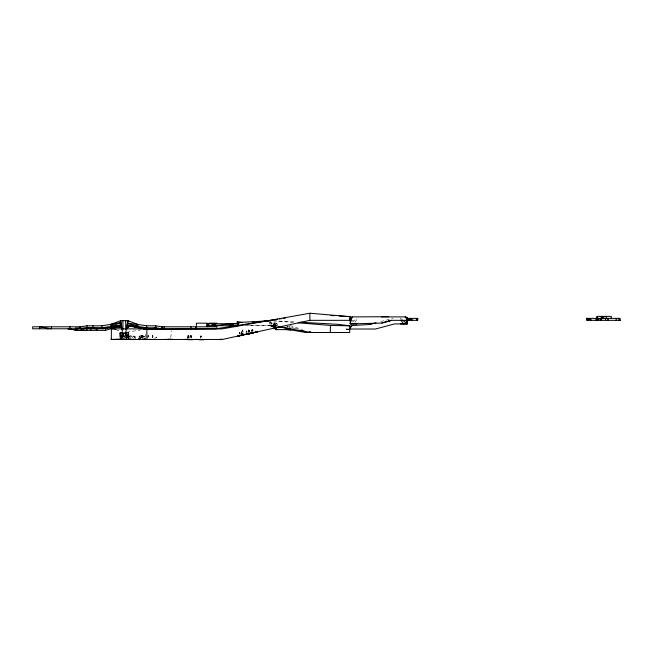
<?xml version="1.0" encoding="UTF-8"?>
<svg xmlns="http://www.w3.org/2000/svg" width="653" height="653" viewBox="0 0 653 653"><rect width="100%" height="100%" fill="white"/><g stroke="black" fill="none" stroke-linecap="round" stroke-linejoin="round"><path stroke-width="0.49" stroke-dasharray="3.27 2.45" d="M120.168 339.478L119.907 332.459L128.902 332.459L128.804 337.479M123.531 333.659L122.919 334.279L123.107 335.887M119.907 333.479L120.364 332.279L122.609 334.099L122.609 336.662L126.013 335.985L122.609 335.977L126.013 335.887L125.082 333.659M248.54 331.316L248.548 329.863L248.018 331.536M127.49 337.625L127.506 335.454L129.457 339.389M145.235 337.593L145.293 333.822M120.225 337.707L120.364 332.279L120.201 338.605L128.355 335.887L128.347 332.279L128.837 336.752L128.51 337.56L126.658 337.985M191.451 337.936L191.574 335.756L192.039 337.936L191.574 335.756L191.092 337.936M241.243 333.952L241.414 331.773L241.969 333.952M141.758 337.625L141.938 335.454L142.607 337.625L144.754 339.389M190.162 337.715L190.333 335.536L191.002 337.715M200.838 338.017L201.01 335.838L201.687 338.017M246.548 332.418L246.671 330.965L247.112 332.418M249.062 331.626L249.177 330.173L249.626 331.626M242.557 333.356L242.426 335.005L241.945 332.736L242.508 329.936L243.528 332.916L242.908 333.063L242.508 329.936L242.557 333.356L241.945 332.736L241.128 334.091M141.203 337.625L141.415 335.454L142.085 337.625L143.603 339.389M147.945 337.625L148.158 335.454L150.345 339.389M187.868 337.74L188.088 335.56L188.75 337.74M239.365 333.659L239.512 332.206L239.953 333.659M274.138 326.32L274.774 322.566L276.603 328.565M152.459 337.887L152.737 335.454L153.243 337.625L154.688 339.389M170.751 337.593L171.633 330.998M188.317 337.789L188.627 335.609L189.435 337.789L188.04 337.789L188.627 335.609L189.06 337.789M126.307 330.124L125.703 333.912L126.878 335.887L128.372 332.459L122.609 334.099L128.47 332.459L126.878 339.478L126.013 334.099L125.392 333.667L126.013 334.099L126.013 336.662L122.609 336.662M125.523 335.887L126.617 330.214M274.007 326.304L274.774 322.566M141.897 335.267L144.811 336.589L138.836 336.319L138.232 339.544L139.669 336.654L144.811 336.589L145.178 339.478L141.897 335.267L138.836 336.319L140.191 339.478M147.684 337.625L148.158 335.454L148.411 337.544M187.607 337.74L188.088 335.56L188.342 337.74M239.031 334.385L239.512 332.206L239.684 333.659M120.364 332.279L119.981 337.56L128.355 335.887L128.853 336.752L128.51 337.56L128.347 332.279L128.837 336.752M122.176 337.683L122.609 335.887L120.364 332.459L123.229 333.667L122.282 330.132M126.943 337.625L127.506 335.454L127.67 337.65L128.249 337.462M152.173 337.625L152.737 335.454L153.071 337.625M252.058 331.479L252.621 329.3L253.144 331.479M127.384 337.723L128.902 332.459L128.404 333.479L128.347 332.279L128.51 339.478M189.697 337.715L190.333 335.536L190.439 337.715M200.373 338.017L201.01 335.838L201.116 338.017M248.752 331.626L249.177 330.173L249.25 331.626M287.042 327.675L287.467 326.255M240.728 333.952L241.414 331.773L241.537 333.952M246.034 332.785L246.671 330.965M128.061 336.319L134.363 336.589L135.848 339.478L135.032 336.654L131.824 336.654L129.874 339.544L128.061 336.319L132.347 335.267L135.032 336.654L134.036 339.478L131.824 336.654L128.061 336.319L128.257 339.478M128.91 337.895L129.563 336.319L131.473 339.478M251.283 331.316L252.009 329.863L253.584 331.169M274.203 327.177L272.228 325.684L273.958 323.137L275.24 328.443M271.983 322.949L270.154 326.018L272.081 327.031L274.529 323.48L277.411 323.986L277.256 326.631L274.529 323.48L269.722 322.77L270.154 326.018L276.594 326.076L275.68 324.019L269.722 322.77L272.081 327.031M141.154 337.895L142.117 336.319L143.872 339.478M251.111 331.316L252.009 329.863L253.34 331.349M143.35 336.654L141.489 339.478L139.669 336.654L138.836 336.319M354.84 322.37L357.534 318.46M273.166 325.92L274.048 324.68L273.958 323.137L274.913 327.104M139.35 339.389L140.934 337.625L141.415 335.454L141.668 337.625M139.709 339.389L141.301 337.625L141.938 335.454L142.036 337.625M273.362 326.353L275.68 324.019L277.411 323.986L274.489 322.402L269.722 322.77M352.481 322.002L357.077 318.182M123.441 333.781L122.731 334.214L122.731 335.887M122.919 334.279L123.539 333.912M272.228 325.684L274.048 324.68M123.809 337.879L128.355 335.887L120.381 335.887M275.288 326.508L275.027 324.737L272.709 325.725L275.411 327.39M155.675 337.985L156.908 337.495L155.218 337.985M124.992 337.96L128.853 336.752M380.691 321.578L393.057 318.378M350.979 320.933L353.387 320.427M139.228 337.928L143.17 337.152L146.133 339.005M115.875 329.561L121.744 332.206L126.878 332.206L141.472 329.765M348.914 329.022L346.433 329.112L349.739 329.022M249.364 325.643L271.517 325.447L275.631 326.19M245.348 325.733L277.174 325.733M273.558 320.803L295.931 322.019M274.293 324.696L275.027 324.737M272.97 320.77L293.156 322.411M134.363 336.589L135.032 336.654M268.554 325.733L273.215 326.255L271.517 325.447L272.913 326.565M291.393 327.83L293.254 328.141M294.176 328.296L297.89 328.916M271.828 325.733L276.782 326.573M346.433 329.112L349.739 329.789M346.433 329.022L348.914 329.602M286.847 326.451L293.744 328.149M290.038 325.545L302.527 329.683M125.082 333.912L125.694 334.279M125.27 333.781L125.858 334.214L125.858 335.887M400.281 318.174L401.815 319.456M242.908 333.063L243.789 334.711M273.166 324.68L274.44 327.104M274.562 324.729L275.337 326.329M121.744 335.887L120.364 332.459L121.744 339.478L121.744 332.206M289.663 326.141L290.095 327.675M248.883 331.316L248.548 329.863L248.76 331.316M121.964 330.214L122.919 335.887L122.919 330.859M252.85 331.479L252.621 329.3L252.727 331.479M128.347 332.279L128.665 338.336M120.176 337.47L119.907 332.459L119.94 337.47M126.878 332.206L126.878 339.47M125.703 330.859L125.694 335.887M125.703 333.912L122.919 333.912L125.703 333.912"/><path stroke-width="0.98" d="M122.119 329.185L120.691 320.68L110.741 324.451L110.741 327.79L87.029 327.79L87.029 328.777L87.029 325.806L101.99 325.806L120.691 322.655L120.691 320.68L127.833 320.68L137.946 324.451L146.688 325.806L155.749 325.806L161.626 326.802L216.918 326.802L216.918 328.777M207.417 323.61L207.181 325.716M208.209 323.766L208.903 324.108L208.731 323.488L207.181 323.766L237.953 323.708L237.896 325.716L237.855 324.1M388.633 316.713L352.187 316.901L350.008 318.109L350.481 318.354M405.17 317.521L407.186 318.109L407.186 323.921L400.346 323.921M407.309 318.354L405.513 316.901L407.619 320.337L407.619 318.109L405.513 316.901L381.401 316.901M407.619 320.337L407.464 318.729M596.671 320.337L596.671 318.354L595.65 320.329L596.671 320.337L596.671 318.386M597.103 319.341L597.103 316.379L611.265 316.379L611.265 318.354M350.179 318.354L350.326 320.337L309.889 320.337L222.306 339.47L111.328 339.47L111.353 328.81L146.876 328.932L146.876 339.47M330.255 332.499L330.508 325.431L298.209 322.819M146.688 325.806L146.688 327.79L137.946 326.427A68.532 68.532 0 0 0 127.311 325.129L127.833 320.68L129.506 321.758M126.462 329.185L127.833 320.68L126.764 329.275M111.353 328.81L114.202 328.81L115.875 329.561M249.005 332.353L248.597 333.748L252.001 333.022L240.32 335.438L247.365 334.034M127.311 325.782L135.595 327.014L137.946 326.427L127.311 325.782L136.632 327.21L137.946 326.427L127.645 323.276L127.833 322.655M211.458 325.716L213.033 324.076L215.466 323.766L214.6 325.716L213.033 323.766M237.7 325.733L237.986 323.733L237.015 325.716L206.446 325.716M406.876 318.386L417.757 318.386L416.736 320.337L416.736 318.386M207.132 323.921L207.491 323.488M211.613 325.716L213.033 324.076L214.453 325.716M230.607 325.716L232.027 323.766L238.5 323.717M237.855 325.708L237.986 323.733M408.851 320.337L410.582 318.386M587.765 320.329L589.496 318.697L591.414 320.337M134.436 326.827L145.521 328.777L146.688 327.79L143.178 328.361M350.179 318.542L352.187 316.901L350.179 323.921L357.011 323.921M350.441 326.68L351.845 325.586L368.847 324.541L373.296 323.455M154.394 328.777L155.749 327.79L162.091 328.777L162.091 326.802M240.018 322.394L237.096 321.978L237.7 323.961L240.018 322.394L270.962 320.745M599.625 319.146L601.307 318.354L601.307 316.379M250.083 333.365L249.071 333.805L257.323 331.944L255.331 331.651M153.349 328.777L155.749 327.79L137.946 327.79L137.946 324.451L127.645 323.276M101.99 325.806L101.99 327.79L110.741 326.427L120.691 322.655L121.148 324.304M146.688 327.79L144.484 328.598L142.632 328.263M75.405 328.059L105.419 328.402L108.218 327.528M67.896 328.777L77.291 330.353L105.419 330.385L114.757 327.447L121.515 327.447M388.388 321.203L391.384 320.337L417.757 320.337L417.757 318.386M381.891 323.055L391.384 320.337L381.891 323.055L350.179 323.921L350.171 316.656L309.889 313.228L222.183 328.9L145.521 328.777M152.173 328.777L155.749 327.79M123.36 339.495L123.899 339.356L122.56 339.397L124.38 339.258M368.725 324.541L375.989 322.802M248.442 333.805L250.303 333.397L246.989 333.805M285.892 329.626L290.348 328.696L279.321 326.81M250.989 333.185L257.323 331.944M251.062 333.087L254.572 332.401L251.03 333.103M114.251 326.827L103.166 328.777L101.99 327.79L105.517 328.361L107.37 328.035M143.415 329.439L215.041 328.9L277.443 319.252M279.451 318.942L281.467 318.631M283.475 318.321L285.492 318.011M121.376 325.782L112.055 327.21L110.741 326.427A68.532 68.532 0 0 1 121.368 325.129L110.741 326.427L113.091 327.014L121.376 325.782L110.741 326.427M103.166 328.777L32.65 328.777L32.65 326.802L80.254 326.802L87.029 325.806M87.029 327.79L80.254 328.777L80.254 326.802M228.158 324.19L233.619 323.766M120.168 339.478L122.054 339.217M217.057 323.766L214.625 323.766M110.741 324.451L113.54 324.125M164.189 339.47L172.441 339.242M252.556 322.231L254.556 322.068M260.539 321.578L266.53 321.096M268.53 320.933L270.53 320.77M111.328 339.47L111.328 338.915L111.328 339.47L122.364 338.98L131.359 339.47M183.607 339.47L189.631 339.234M141.489 339.478L138.232 339.544L145.178 339.478M134.036 339.478L128.257 339.478M586.965 318.386L589.928 318.697L586.533 318.386L586.533 320.329L620.35 320.337M242.524 322.394L237.096 321.978M209.05 323.17L216.918 323.17M207.132 326.492L209.082 326.492L209.082 325.716M349.894 326.794L351.845 325.586L349.739 329.022L375.467 329.022L394.51 323.921L407.186 323.921L407.186 320.329M127.09 327.447L128.576 327.447L128.576 325.472M47.261 328.777L48.477 328.777M85.698 330.385L78.058 330.353L68.32 328.777M274.758 328.328L275.664 329.626L289.573 329.626L305.775 332.499L349.73 332.499L349.73 325.806L337.625 324.288L299.996 322.239M119.948 339.478L135.848 339.478M186.015 339.503L193.157 339.47M187.64 339.691L193.157 339.691M198.79 339.772L203.834 339.772M196.398 326.802L195.639 326.802L195.639 328.777M126.878 339.478L128.763 339.487M330.508 325.431L349.73 325.806M287.687 329.626L291.083 329.838L287.222 329.626M148.051 339.438L147.529 339.299M330.924 315.53L333.961 315.701M339.029 316.003L350.171 316.656M407.186 318.729L410.582 318.697L412.5 320.337M127.311 325.129L137.946 326.427M168.703 339.217L170.498 339.47M206.332 326.084L209.082 326.492L206.446 325.806M220.339 339.152L222.306 339.47M103.754 328.075L105.517 328.361M130.78 339.201L132.412 339.47M298.845 330.271L304.478 331.234L305.775 332.499M277.778 326.745L311.489 332.499L309.702 331.936M186.954 339.299L188.211 339.438L187.24 339.144M309.522 332.018L311.489 332.499M196.284 339.299L197.157 339.527M96.522 328.777L92.938 327.79L92.938 325.806M101.99 327.79L104.202 328.598L102.733 328.059M607.967 319.015L606.319 318.354L606.319 316.379M93.746 328.116L95.346 328.777L92.938 327.79L94.293 328.777M273.721 327.912L276.888 329.52M402.583 320.092L407.186 323.921L406.035 320.264M208.903 323.766L208.601 323.488M591.226 320.329L589.496 318.697L587.578 320.337L586.533 318.386L620.13 318.354L620.13 320.337M412.312 320.337L410.582 318.697L408.664 320.337L407.619 318.386M274.064 327.504L275.297 328.72L274.203 327.177M233.594 325.716L232.027 324.076L229.595 323.766L215.466 325.716L215.466 323.766M233.439 325.716L232.027 324.076L230.452 325.716L229.595 323.766L229.595 325.716M400.901 320.027L403.595 323.929M275.411 327.39L276.399 328.81M274.44 327.104L275.297 328.72L274.913 327.104M275.99 327.047L277.084 329.626M207.311 323.766L207.989 325.716M120.691 322.655L121.801 329.275M618.881 318.354L618.881 320.337M616.212 318.354L616.212 320.337M608.098 318.354L608.098 320.337M605.511 318.354L605.511 320.337M603.658 316.379L603.658 318.354M602.417 316.379L602.417 318.354M601.617 318.354L601.617 320.337M600.507 318.354L600.507 320.337M598.401 318.354L598.401 320.337M597.103 316.379L597.103 318.386M407.464 318.109L407.464 320.337M350.008 318.109L350.008 320.337M309.889 313.228L309.889 320.337M207.132 326.802L207.132 323.178L196.398 323.178L196.398 328.777M190.97 326.802L190.97 328.777M164.123 326.802L164.123 328.777M161.626 326.802L161.626 328.777M155.749 325.806L155.749 328.777M125.703 320.68L125.703 329.838M122.919 320.68L122.919 329.838M119.703 325.472L119.703 327.447M105.419 328.402L105.419 330.385M96.946 328.402L96.946 330.385M90.8 328.402L90.8 330.385M86.718 328.402L86.718 330.385M83.535 328.402L83.535 330.385M81.862 328.41L81.862 330.385M80.131 326.802L80.131 328.777M77.291 328.377L77.291 330.353M69.953 326.802L69.953 328.777M51.505 326.802L51.505 328.777L39.711 326.802L39.711 328.777M120.691 325.529L120.691 327.447L120.691 325.472M243.781 334.76L239.112 335.707L243.781 334.76M238.451 335.928L237.447 336.148L241.692 335.381L238.451 335.928M247.822 333.92L246.181 334.246L251.225 333.373L247.822 333.92M128.576 327.447L128.282 325.529L128.543 327.447"/></g></svg>
